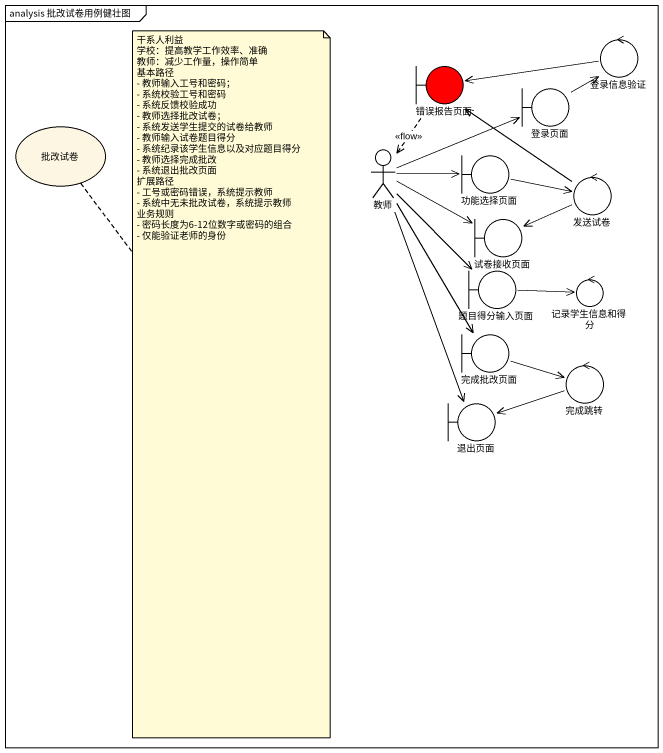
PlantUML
@startuml
mainframe analysis 批改试卷用例健壮图
control 登录信息验证
boundary 错误报告页面 #FF0000
boundary 登录页面
usecase 批改试卷
actor 教师
boundary 功能选择页面
control 发送试卷
boundary 试卷接收页面
boundary 题目得分输入页面
control 记录学生信息和得分
boundary 完成批改页面
control 完成跳转
boundary 退出页面
登录信息验证 -left-> 错误报告页面
错误报告页面 ..> 教师 : <<flow>>
登录页面 -up-> 登录信息验证
教师 -right-> 登录页面
教师 -right-> 功能选择页面
教师 -right-> 试卷接收页面
教师 --> 题目得分输入页面
教师 --> 完成批改页面
教师 --> 退出页面
功能选择页面 -right-> 发送试卷
发送试卷 -up-> 错误报告页面
发送试卷 -left-> 试卷接收页面
题目得分输入页面 -right-> 记录学生信息和得分
完成批改页面 -right-> 完成跳转
完成跳转 -left-> 退出页面
note bottom of 批改试卷
  干系人利益
  学校：提高教学工作效率、准确
  教师：减少工作量，操作简单
  基本路径
  - 教师输入工号和密码；
  - 系统校验工号和密码
  - 系统反馈校验成功
  - 教师选择批改试卷；
  - 系统发送学生提交的试卷给教师
  - 教师输入试卷题目得分
  - 系统纪录该学生信息以及对应题目得分
  - 教师选择完成批改
  - 系统退出批改页面
  扩展路径
  - 工号或密码错误，系统提示教师
  - 系统中无未批改试卷，系统提示教师
  业务规则
  - 密码长度为6-12位数字或密码的组合
  - 仅能验证老师的身份
end note
@enduml
